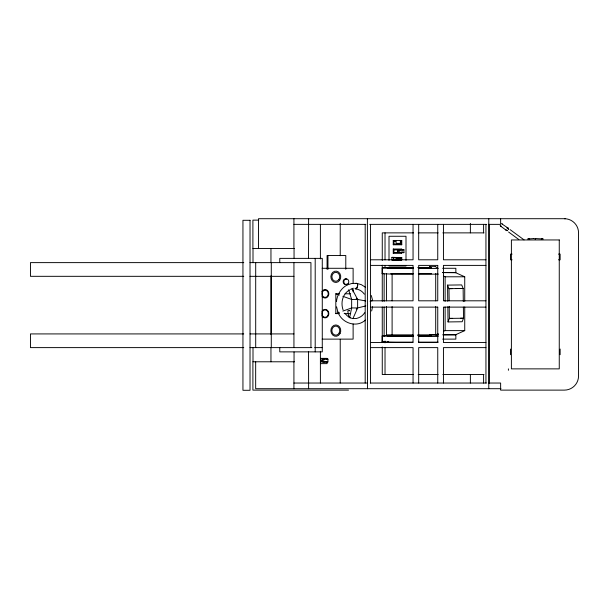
<?xml version="1.0" encoding="UTF-8"?>
<svg xmlns="http://www.w3.org/2000/svg" width="609" height="609" viewBox="0 0 609 609"><rect width="100%" height="100%" fill="white"/><g stroke="black" fill="none" stroke-linecap="round" stroke-linejoin="round"><path stroke-width="0.91" d="M412.78 274.141L395.827 274.141A22.335 1.484 0.3 0 1 382.186 273.669L382.216 268.021A9.919 0.655 0.3 0 1 387.126 267.45L412.765 267.45M412.75 342.129L395.789 342.129A22.335 1.484 0.3 0 1 382.155 341.657L382.186 336.001A9.919 0.655 0.3 0 1 387.096 335.437L412.735 335.437M429.672 334.874L431.614 336.084L418.307 336.084M323.546 361.83L322.176 361.799L322.245 358.96L327.962 359.127L327.886 361.959L320.578 361.708L320.608 360.269L322.298 360.315M397.669 250.992L397.639 252.431L400.532 252.507M322.245 358.96L323.775 359.028L323.706 361.86L325.16 361.898M397.921 258.894L397.951 257.5L391.937 257.371L391.869 260.203L392.889 260.233M399.451 260.355L393.68 260.249L393.749 257.417M396.017 260.309L396.094 257.478M402.435 249.743L403.973 249.812L403.896 252.644L397.563 252.431L397.601 250.992M398.187 252.476L398.256 249.644L403.973 249.812M398.256 249.644L399.786 249.705L399.717 252.537L401.171 252.575M401.042 260.393L401.095 258.201L401.757 257.523L401.757 260.066M402.024 252.598L402.092 249.766M535.38 238.979L535.524 238.561L535.509 238.979L535.524 238.561L543.335 238.979M355.154 288.171L355.412 288.575A2.878 1.401 -83 0 0 356.813 288.384L357.749 285.225L357.376 283.695A2.908 1.378 -74.4 0 0 356.729 283.429M336.457 301.562C337.196 294.809 340.88 288.354 346.978 285.103M371.65 311.001L372.556 306.73M355.138 288.499A2.908 1.378 -74.4 0 0 356.174 288.628L357.255 287.273L357.727 284.601M508.211 229.342L508.294 228.436A0.913 0.723 -53.7 0 0 507.761 228.017L507.495 228.04M463.373 307.065L463.518 318.225L462.178 321.75L448.034 321.94L449.373 318.408L449.214 306.327M351.949 288.666L357.628 299.453L357.628 307.956L352.931 318.606L349.612 317.685L351.652 307.956L351.652 299.453L348.622 289.785M371.338 295.54L372.632 300.602L370.059 301.173M348.774 317.091L347.762 310.834L349.695 310.529L349.124 310.91M364.715 312.683C362.728 315.744 360.246 317.495 356.341 318.515L353.296 318.56M393.254 244.772L393.909 244.11L401.095 244.11L401.757 244.772L401.757 240.517L393.254 240.517L393.254 244.772L401.757 244.772M401.757 240.517L401.095 241.179L401.095 244.11M393.254 253.268L394.008 252.514L400.996 252.514L401.757 253.268L393.254 253.268L393.254 249.02L401.757 249.02L400.996 249.774L394.008 249.774L393.254 249.02M356.235 309.09L357.628 307.956L365.872 305.893M527.501 238.979L533.735 238.561M541.332 238.979L542.337 238.561M349.726 289.907C342.692 293.591 340.439 302.437 343.073 309.935M365.385 320.09C356.569 328.297 341.421 323.014 337.919 311.93M438.267 333.709L435.701 334.874L429.992 334.874M443.413 331.395L445.126 330.618L464.736 330.618L464.736 307.012M455.319 334.874L464.736 330.618M339.525 293.789L335.818 293.789L335.818 313.62L339.335 312.364M342.852 311.1L351.652 307.956L357.628 307.956M347.282 284.966L351.758 283.467L356.425 283.337M501.58 226.205L500.659 226.183L500.172 225.444M350.472 289.336L352.322 288.894M388.207 341.36L387.606 341.512L388.1 341.611M506.993 230.499L506.718 230.522A0.913 0.723 -53.7 0 1 506.186 230.103L506.14 229.837M447.76 301.211L447.546 285.111L461.691 284.921L463.129 288.476L463.297 301.493M456.194 288.575L463.129 288.476L448.985 288.666L447.546 285.111M460.45 318.263L463.518 318.225L449.373 318.408L452.654 318.37M452.259 288.62L448.985 288.666L449.145 300.747M436.356 334.874L438.206 334.851M455.738 334.684L442.819 334.805L455.852 334.874L455.852 339.122L442.629 339.122M565.411 218.707L258.505 218.707L258.505 248.457M258.718 220.123L252.902 220.123L252.902 248.457L294.322 248.457M293.919 224.371L365.918 224.371M369.709 224.371L486.431 224.371M488.327 224.371L500.636 224.371L500.636 218.707M413.526 232.874L382.262 232.874L382.262 260.446M418.193 232.874L438.16 232.874M442.834 232.874L484.003 232.874M533.819 238.606L535.669 238.979M393.254 240.517L393.909 241.179L395.705 241.179M401.095 249.675L393.909 249.675L393.909 252.613L401.095 252.613M397.647 251.86L397.494 250.428M512.108 254.12L510.555 254.12L510.555 259.792L512.108 259.792M558.522 254.12L560.135 254.12L560.135 259.792L558.522 259.792M401.757 257.523L393.254 257.523L393.909 258.178M397.502 258.178L401.095 258.178L401.095 260.378M397.494 258.924L400.349 258.924L400.349 260.363L400.349 258.924L398.492 258.878M370.554 259.792L413.054 259.792L413.054 224.371M485.944 259.792L443.443 259.792L443.443 224.371M243.76 262.624L30.45 262.624L30.45 276.319L243.76 276.319M250.025 262.624L310.94 262.624L310.94 347.617M370.554 265.395L413.054 265.395L413.054 300.808L370.554 300.808M485.944 265.395L443.443 265.395L443.443 300.808L485.944 300.808M389.006 266.019L406.005 266.019M418.467 267.45L430.814 267.45M413.001 267.64L387.667 267.869L413.595 268.097M417.751 267.64L431.058 267.64M418.345 268.097L431.644 268.097L429.589 266.506M322.153 268.287L353.121 268.287L353.121 283.398M442.629 268.287L455.852 268.287L455.852 272.543L442.629 272.543M412.811 268.493L395.858 268.493A22.335 1.484 0.3 0 1 382.216 268.021M418.467 268.493L438.244 268.493L435.245 266.506M390.757 273.753L413.557 273.753M418.307 273.753L431.614 273.753M418.436 274.141L438.214 274.141L437.171 273.669M250.025 276.334L293.941 276.334M443.413 276.014L445.126 276.791L464.736 276.791L464.736 301.341M345.097 293.789L350.67 293.789M365.773 300.968L357.628 299.453L351.652 299.453L342.852 296.309M370.554 307.119L413.054 307.119L413.054 342.54L370.554 342.54M485.944 307.119L443.443 307.119L443.443 342.54L485.944 342.54M335.818 313.62L339.525 313.62M344.169 313.62L350.67 313.62M243.76 333.915L30.45 333.922L30.45 347.617L243.76 347.617M250.025 333.915L293.941 333.915M413.039 334.874L386.441 334.874L386.441 306.54M417.683 334.874L438.503 334.874M418.436 335.437L430.776 335.437M412.971 335.628L387.636 335.856L413.557 336.084M417.721 335.628L431.02 335.628M412.78 336.48L395.827 336.48A22.335 1.484 0.3 0 1 382.186 336.001M418.436 336.48L438.214 336.48L435.701 334.874L435.701 306.54M322.153 339.122L353.121 339.122L353.121 324.011M418.398 342.129L438.183 342.129M250.025 347.617L311.892 347.617M314.724 347.617L322.275 347.617M370.554 347.617L413.054 347.617L413.054 383.038M485.944 347.617L443.443 347.617L443.443 383.038M320.395 358.374L327.079 358.374M294.322 361.784L252.902 361.784L252.902 390.118L348.508 390.118M320.395 363.634L327.079 363.634L327.079 361.875M413.526 374.535L382.262 374.535L382.262 346.963M418.193 374.535L438.16 374.535M442.834 374.535L484.003 374.535M293.919 383.038L367.478 383.038M370.287 383.038L486.431 383.038M488.327 383.038L500.636 383.038L500.636 390.118L564.383 390.118A14.167 14.167 0 0 0 578.55 375.951L578.55 232.874A14.167 14.167 0 0 0 564.383 218.707M500.933 388.702L255.666 388.702L255.666 361.784M429.748 266.628L435.443 266.666M442.819 272.604L455.738 272.733M396.056 258.871L400.349 258.924L397.426 258.855M403.896 252.644L401.308 252.583M327.962 359.127L326.5 359.097M320.578 361.708L327.886 361.959M401.666 249.751L399.786 249.705M397.563 252.431L400.372 252.499M397.951 257.5L391.937 257.371M392.972 260.233L393.68 260.249M325.229 359.066L323.775 359.028M501.534 223.655L507.952 228.04M320.608 360.269L322.092 360.33M528.498 238.561L529.503 238.979M357.08 283.467L361.304 284.647L365.385 287.204M357.376 283.695L357.102 283.611A2.878 1.401 -83 0 0 356.052 283.482M355.732 288.803C359.675 289.625 362.226 291.209 364.334 294.162M335.818 293.789L339.335 295.045M455.319 272.543L464.736 276.791M350.297 317.776L347.282 315.888L344.793 313.171M510.106 229.631L524.044 239.877M500.431 226L506.482 230.461M508.561 231.991L518.868 239.565M502.128 223.762L502.615 224.5M356.235 298.319L357.628 299.453M336.564 306.784L337.85 311.8M447.836 306.753L448.034 321.94M560.135 349.041L560.135 354.704M510.555 349.041L510.555 354.704M508.408 368.871L508.408 370.287M489.233 224.371L489.233 383.038M488.783 218.707L488.783 388.702M485.944 224.371L485.944 383.038M483.592 224.371L483.592 232.874M483.592 374.535L483.592 383.038M470.376 223.427L470.376 232.874M470.376 374.535L470.376 383.038M445.126 276.791L445.126 301.341M445.126 307.012L445.126 330.618M437.749 224.371L437.749 259.792L418.68 259.792L418.68 224.371M437.749 383.038L437.749 347.617L418.68 347.617L418.68 383.038M435.701 273.487L435.701 300.869M406.005 260.439L406.005 236.269L389.006 236.269L389.006 260.439M400.349 240.532L400.349 243.364L396.094 243.364L396.094 240.532M393.909 241.179L393.909 244.11M392.105 273.487L392.105 300.869M392.105 306.54L392.105 334.874M386.441 273.487L386.441 300.869M385.025 232.874L385.025 259.898M385.025 265.494L385.025 267.359M385.025 340.987L385.025 342.852M385.025 347.511L385.025 374.535M384.127 273.959L384.127 301.341M384.127 307.012L384.127 336.29M382.262 265.197L382.262 301.326M382.262 307.035L382.262 342.212M370.554 224.371L370.554 383.038M367.394 218.707L367.478 388.702M365.194 224.371L365.194 383.038M353.121 288.126L353.121 291.901M345.79 269.292L345.79 255.536L327.079 255.536L327.079 269.292M340.225 223.427L340.225 255.742M340.225 339.297L340.225 383.008M327.954 255.536L327.954 269.292M320.395 224.371L320.395 258.947M320.395 351.271L320.395 383.038M315.196 258.376L315.196 351.873M308.618 218.707L308.535 258.574M308.535 351.682L308.618 388.702M294.048 248.457L294.048 258.056M293.941 262.624L293.941 347.617M294.048 351.979L294.048 361.784M293.919 218.707L293.919 248.457M293.919 361.784L293.919 388.702M279.775 262.624L279.775 258.376L322.275 258.376L322.275 351.873L279.775 351.873L279.775 347.617M271.279 262.624L271.279 347.617M270.959 248.457L270.959 262.624M270.959 275.847L270.959 334.402M270.959 347.617L270.959 361.784M255.696 262.624L255.696 347.617M253.001 248.457L253.001 262.624M253.001 347.617L253.001 361.784M321.834 291.818A4.248 3.707 -90 0 1 327.383 290.424A4.248 3.707 -90 0 1 327.619 296.926A4.248 3.707 -90 0 1 321.986 296.065M382.186 273.669A9.919 0.655 0.3 0 1 383.396 273.334M382.155 341.657A9.919 0.655 0.3 0 1 383.365 341.322M347.001 284.045A2.832 2.474 -90 0 1 343.156 281.898A2.832 2.474 -90 0 1 346.704 279.15M321.933 311.443A4.248 3.707 -90 0 1 327.543 310.407A4.248 3.707 -90 0 1 327.459 316.916A4.248 3.707 -90 0 1 321.879 315.69M507.609 230.636A1.416 1.416 0 0 1 506.018 229.981M506.878 227.903A1.416 1.416 0 0 1 508.66 229.273M250.025 220.298L242.945 220.298L242.945 390.293L250.025 390.293L250.025 220.298M559.26 239.954L511.393 239.954L511.393 368.871L559.26 368.871L559.26 239.954M437.749 265.395L418.68 265.395L418.68 300.808L437.749 300.808L437.749 265.395M437.749 307.119L418.68 307.119L418.68 342.54L437.749 342.54L437.749 307.119M340.028 333.595A5.664 4.941 -90 0 0 335.955 324.955A5.664 4.941 -90 0 0 331.463 333.313A5.664 4.941 -90 0 0 340.028 333.595M339.183 333.001A4.537 3.958 -90 0 0 335.924 326.089A4.537 3.958 -90 0 0 332.331 332.773A4.537 3.958 -90 0 0 339.183 333.001M327.429 296.218A3.593 3.136 -90 0 0 325.8 290.287A3.593 3.136 -90 0 0 322.131 294.863A3.593 3.136 -90 0 0 327.429 296.218M348.181 283.558A2.832 2.474 -90 0 0 346.78 278.922A2.832 2.474 -90 0 0 343.971 282.629A2.832 2.474 -90 0 0 348.181 283.558M327.878 315.508A3.684 3.212 -90 0 0 325.168 309.943A3.684 3.212 -90 0 0 322.313 315.416A3.684 3.212 -90 0 0 327.878 315.508M338.832 279.622A4.469 3.905 -90 0 0 336.45 272.375A4.469 3.905 -90 0 0 332.164 278.366A4.469 3.905 -90 0 0 338.832 279.622M339.639 280.384A5.664 4.941 -90 0 0 336.617 271.195A5.664 4.941 -90 0 0 331.189 278.785A5.664 4.941 -90 0 0 339.639 280.384"/></g></svg>
